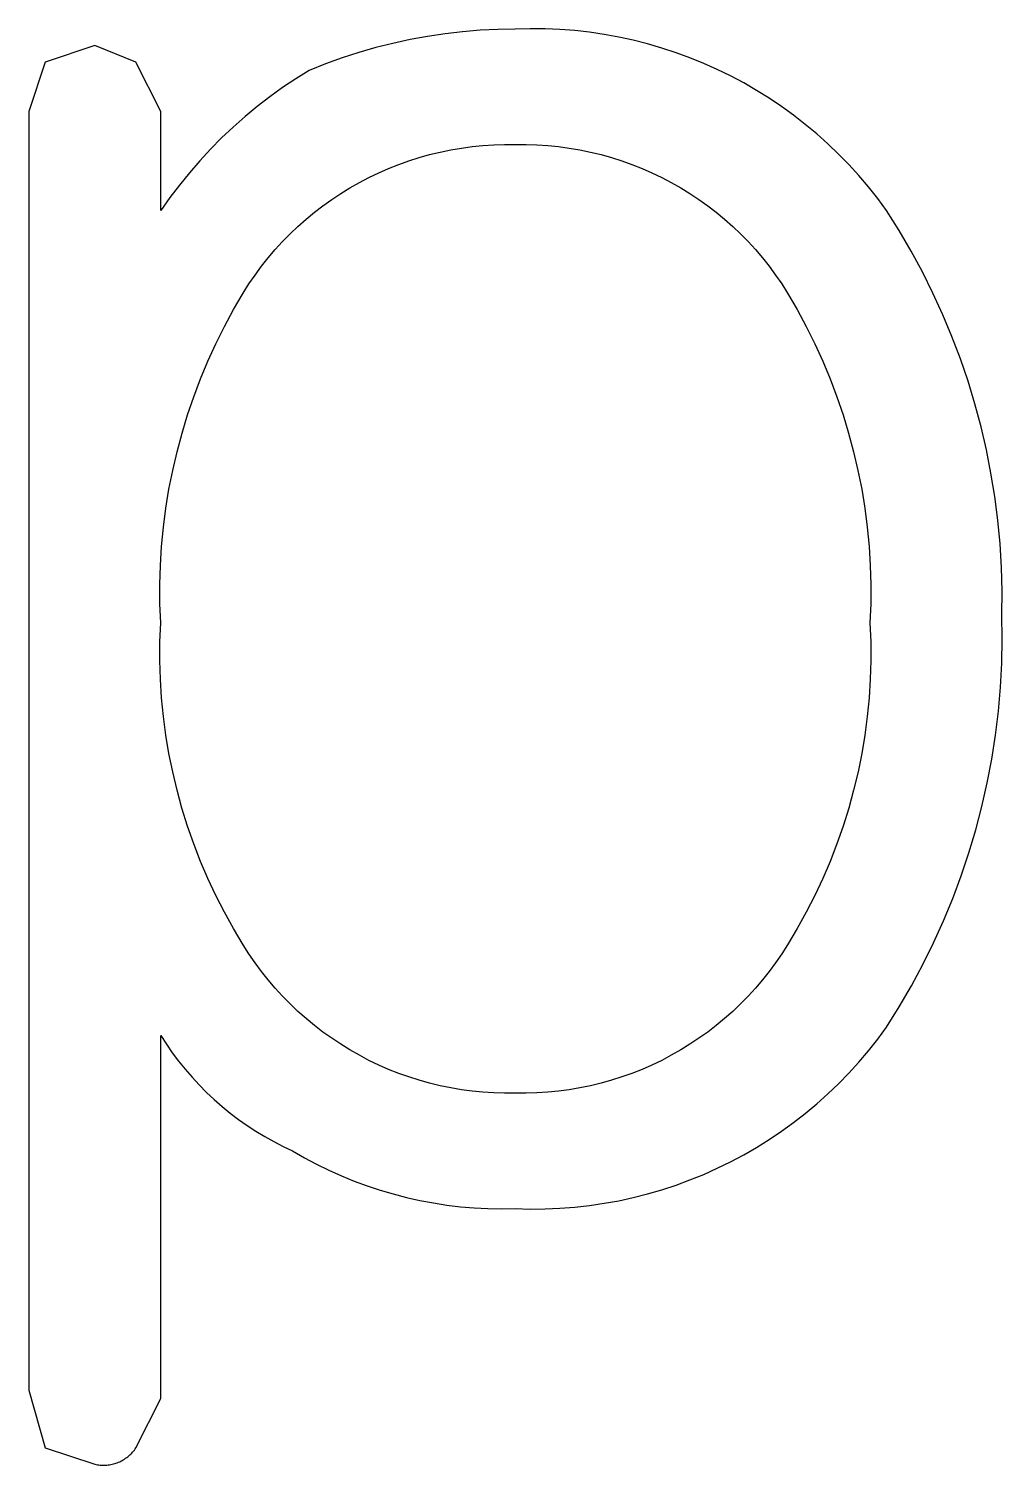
# Model space of a CAD drawing. Header units: millimetres. Extents: x 3033 to 5773, y 123 to 1487.
# Drawn here: x 4295.36 to 4301.45, y 283.14 to 292.12 of the extents above; entities that cross this region are included whole.
import ezdxf

# ---------------------------------------------------------------- set-up
doc = ezdxf.new("R2010")
doc.units = ezdxf.units.MM
doc.header["$MEASUREMENT"] = 0
doc.layers.add('TEX', color=70, linetype='Continuous')

msp = doc.modelspace()

# ---------------------------------------------------------------- linework, layer by layer
at = {"layer": 'TEX'}
for p, q in [((4297.7472, 292.0513), (4297.6395, 292.0279)), ((4297.8557, 292.0711), (4297.7472, 292.0513)), ((4297.9647, 292.0874), (4297.8557, 292.0711)), ((4298.0741, 292.1002), (4297.9647, 292.0874)), ((4298.184, 292.1093), (4298.0741, 292.1002)), ((4298.294, 292.1149), (4298.184, 292.1093)), ((4298.4042, 292.1168), (4298.294, 292.1149)), ((4298.497, 292.1193), (4298.4042, 292.1168)), ((4298.5898, 292.1185), (4298.497, 292.1193)), ((4298.6826, 292.1146), (4298.5898, 292.1185)), ((4298.7751, 292.1075), (4298.6826, 292.1146)), ((4298.8674, 292.0972), (4298.7751, 292.1075)), ((4298.9592, 292.0837), (4298.8674, 292.0972)), ((4299.0505, 292.0671), (4298.9592, 292.0837)), ((4299.1412, 292.0474), (4299.0505, 292.0671)), ((4299.2312, 292.0246), (4299.1412, 292.0474)), ((4295.7754, 292.0138), (4295.4661, 291.9107)), ((4296.0331, 291.9107), (4295.7754, 292.0138)), ((4297.4267, 291.9707), (4297.3218, 291.9369)), ((4297.5326, 292.001), (4297.4267, 291.9707)), ((4297.6395, 292.0279), (4297.5326, 292.001)), ((4299.3203, 291.9987), (4299.2312, 292.0246)), ((4299.4085, 291.9697), (4299.3203, 291.9987)), ((4299.4957, 291.9377), (4299.4085, 291.9697)), ((4295.4661, 291.9107), (4295.363, 291.6014)), ((4296.1877, 291.6014), (4296.0331, 291.9107)), ((4297.1156, 291.8591), (4297.0317, 291.8067)), ((4297.218, 291.8997), (4297.1156, 291.8591)), ((4297.3218, 291.9369), (4297.218, 291.8997)), ((4299.5817, 291.9028), (4299.4957, 291.9377)), ((4299.6664, 291.8649), (4299.5817, 291.9028)), ((4299.7498, 291.8241), (4299.6664, 291.8649)), ((4297.0317, 291.8067), (4296.9496, 291.7515)), ((4299.8317, 291.7805), (4299.7498, 291.8241)), ((4299.9121, 291.7341), (4299.8317, 291.7805)), ((4296.8694, 291.6936), (4296.7911, 291.6331)), ((4296.9496, 291.7515), (4296.8694, 291.6936)), ((4299.9909, 291.685), (4299.9121, 291.7341)), ((4300.0679, 291.6332), (4299.9909, 291.685)), ((4295.363, 291.6014), (4295.363, 283.6117)), ((4296.1877, 290.9828), (4296.1877, 291.6014)), ((4296.7911, 291.6331), (4296.7148, 291.5701)), ((4300.1431, 291.5788), (4300.0679, 291.6332)), ((4296.6407, 291.5046), (4296.5688, 291.4367)), ((4296.7148, 291.5701), (4296.6407, 291.5046)), ((4300.2164, 291.5218), (4300.1431, 291.5788)), ((4300.2876, 291.4623), (4300.2164, 291.5218)), ((4296.5688, 291.4367), (4296.4991, 291.3664)), ((4300.3568, 291.4005), (4300.2876, 291.4623)), ((4296.4991, 291.3664), (4296.4319, 291.2939)), ((4297.8035, 291.3146), (4297.8686, 291.3328)), ((4297.8686, 291.3328), (4297.9343, 291.3488)), ((4297.9343, 291.3488), (4298.0005, 291.3624)), ((4298.0005, 291.3624), (4298.0672, 291.3737)), ((4298.0672, 291.3737), (4298.1342, 291.3827)), ((4298.1342, 291.3827), (4298.2015, 291.3894)), ((4298.2015, 291.3894), (4298.269, 291.3937)), ((4298.269, 291.3937), (4298.3366, 291.3956)), ((4298.3366, 291.3956), (4298.4042, 291.3952)), ((4298.4042, 291.3952), (4298.4719, 291.3956)), ((4298.4719, 291.3956), (4298.5394, 291.3937)), ((4298.5394, 291.3937), (4298.6069, 291.3894)), ((4298.6069, 291.3894), (4298.6742, 291.3827)), ((4298.6742, 291.3827), (4298.7412, 291.3737)), ((4298.7412, 291.3737), (4298.8079, 291.3624)), ((4298.8079, 291.3624), (4298.8742, 291.3488)), ((4298.8742, 291.3488), (4298.9399, 291.3328)), ((4298.9399, 291.3328), (4299.005, 291.3146)), ((4300.4239, 291.3363), (4300.3568, 291.4005)), ((4300.4886, 291.2698), (4300.4239, 291.3363)), ((4296.4319, 291.2939), (4296.367, 291.2192)), ((4297.5505, 291.2194), (4297.6125, 291.2465)), ((4297.6125, 291.2465), (4297.6753, 291.2714)), ((4297.6753, 291.2714), (4297.739, 291.2941)), ((4297.739, 291.2941), (4297.8035, 291.3146)), ((4299.005, 291.3146), (4299.0694, 291.2941)), ((4299.0694, 291.2941), (4299.1331, 291.2714)), ((4299.1331, 291.2714), (4299.196, 291.2465)), ((4299.196, 291.2465), (4299.258, 291.2194)), ((4300.5511, 291.2011), (4300.4886, 291.2698)), ((4296.3047, 291.1424), (4296.2449, 291.0636)), ((4296.367, 291.2192), (4296.3047, 291.1424)), ((4297.3708, 291.1254), (4297.4296, 291.1588)), ((4297.4296, 291.1588), (4297.4895, 291.1902)), ((4297.4895, 291.1902), (4297.5505, 291.2194)), ((4299.258, 291.2194), (4299.3189, 291.1902)), ((4299.3189, 291.1902), (4299.3789, 291.1588)), ((4299.3789, 291.1588), (4299.4377, 291.1254)), ((4300.6112, 291.1303), (4300.5511, 291.2011)), ((4296.2449, 291.0636), (4296.1877, 290.9828)), ((4297.2019, 291.0132), (4297.2569, 291.0525)), ((4297.2569, 291.0525), (4297.3132, 291.09)), ((4297.3132, 291.09), (4297.3708, 291.1254)), ((4299.4377, 291.1254), (4299.4952, 291.09)), ((4299.4952, 291.09), (4299.5516, 291.0525)), ((4299.5516, 291.0525), (4299.6066, 291.0132)), ((4300.6688, 291.0575), (4300.6112, 291.1303)), ((4300.7238, 290.9828), (4300.6688, 291.0575)), ((4297.0962, 290.9288), (4297.1483, 290.9719)), ((4297.1483, 290.9719), (4297.2019, 291.0132)), ((4299.6066, 291.0132), (4299.6601, 290.9719)), ((4299.6601, 290.9719), (4299.7122, 290.9288)), ((4300.8029, 290.8575), (4300.7238, 290.9828)), ((4296.9967, 290.8373), (4297.0456, 290.8839)), ((4297.0456, 290.8839), (4297.0962, 290.9288)), ((4299.7122, 290.9288), (4299.7628, 290.8839)), ((4299.7628, 290.8839), (4299.8118, 290.8373)), ((4296.9037, 290.7391), (4296.9493, 290.789)), ((4296.9493, 290.789), (4296.9967, 290.8373)), ((4299.8118, 290.8373), (4299.8591, 290.789)), ((4299.8591, 290.789), (4299.9047, 290.7391)), ((4300.8778, 290.7297), (4300.8029, 290.8575)), ((4296.8599, 290.6876), (4296.9037, 290.7391)), ((4299.9047, 290.7391), (4299.9486, 290.6876)), ((4300.9483, 290.5994), (4300.8778, 290.7297)), ((4296.7777, 290.5802), (4296.8179, 290.6346)), ((4296.8179, 290.6346), (4296.8599, 290.6876)), ((4299.9486, 290.6876), (4299.9906, 290.6346)), ((4299.9906, 290.6346), (4300.0308, 290.5802)), ((4296.7032, 290.4674), (4296.7395, 290.5244)), ((4296.7395, 290.5244), (4296.7777, 290.5802)), ((4300.0308, 290.5802), (4300.069, 290.5244)), ((4300.069, 290.5244), (4300.1053, 290.4674)), ((4301.0144, 290.4668), (4300.9483, 290.5994)), ((4296.6428, 290.3638), (4296.7032, 290.4674)), ((4300.1053, 290.4674), (4300.1656, 290.3638)), ((4301.0761, 290.3321), (4301.0144, 290.4668)), ((4296.586, 290.2583), (4296.6428, 290.3638)), ((4300.1656, 290.3638), (4300.2225, 290.2583)), ((4301.1332, 290.1953), (4301.0761, 290.3321)), ((4296.5326, 290.151), (4296.586, 290.2583)), ((4300.2225, 290.2583), (4300.2758, 290.151)), ((4301.1857, 290.0568), (4301.1332, 290.1953)), ((4296.4829, 290.042), (4296.5326, 290.151)), ((4300.2758, 290.151), (4300.3256, 290.042)), ((4296.4368, 289.9313), (4296.4829, 290.042)), ((4300.3256, 290.042), (4300.3717, 289.9313)), ((4301.2335, 289.9165), (4301.1857, 290.0568)), ((4296.3944, 289.8192), (4296.4368, 289.9313)), ((4300.3717, 289.9313), (4300.414, 289.8192)), ((4301.2766, 289.7748), (4301.2335, 289.9165)), ((4296.3558, 289.7058), (4296.3944, 289.8192)), ((4300.414, 289.8192), (4300.4527, 289.7058)), ((4296.321, 289.5911), (4296.3558, 289.7058)), ((4300.4527, 289.7058), (4300.4875, 289.5911)), ((4301.3149, 289.6316), (4301.2766, 289.7748)), ((4301.3484, 289.4873), (4301.3149, 289.6316)), ((4296.29, 289.4753), (4296.321, 289.5911)), ((4300.4875, 289.5911), (4300.5185, 289.4753)), ((4296.2628, 289.3586), (4296.29, 289.4753)), ((4300.5185, 289.4753), (4300.5456, 289.3586)), ((4301.377, 289.3419), (4301.3484, 289.4873)), ((4296.2396, 289.241), (4296.2628, 289.3586)), ((4300.5456, 289.3586), (4300.5688, 289.241)), ((4301.4008, 289.1957), (4301.377, 289.3419)), ((4296.2203, 289.1227), (4296.2396, 289.241)), ((4300.5688, 289.241), (4300.5882, 289.1227)), ((4301.4196, 289.0487), (4301.4008, 289.1957)), ((4296.2049, 289.0038), (4296.2203, 289.1227)), ((4300.5882, 289.1227), (4300.6035, 289.0038)), ((4296.1935, 288.8845), (4296.2049, 289.0038)), ((4300.6035, 289.0038), (4300.6149, 288.8845)), ((4301.4335, 288.9012), (4301.4196, 289.0487)), ((4301.4424, 288.7533), (4301.4335, 288.9012)), ((4296.1861, 288.7649), (4296.1935, 288.8845)), ((4300.6149, 288.8845), (4300.6223, 288.7649)), ((4296.1827, 288.6451), (4296.1861, 288.7649)), ((4300.6223, 288.7649), (4300.6258, 288.6451)), ((4301.4464, 288.6052), (4301.4424, 288.7533)), ((4296.1832, 288.5253), (4296.1827, 288.6451)), ((4300.6258, 288.6451), (4300.6253, 288.5253)), ((4301.4455, 288.457), (4301.4464, 288.6052)), ((4296.1877, 288.4055), (4296.1832, 288.5253)), ((4300.6253, 288.5253), (4300.6207, 288.4055)), ((4301.4476, 288.3061), (4301.4455, 288.457)), ((4296.1831, 288.2885), (4296.1877, 288.4055)), ((4300.6207, 288.4055), (4300.6253, 288.2885)), ((4296.1825, 288.1713), (4296.1831, 288.2885)), ((4300.6253, 288.2885), (4300.6259, 288.1713)), ((4301.4445, 288.1551), (4301.4476, 288.3061)), ((4296.1859, 288.0543), (4296.1825, 288.1713)), ((4300.6259, 288.1713), (4300.6225, 288.0543)), ((4301.4364, 288.0043), (4301.4445, 288.1551)), ((4296.1933, 287.9374), (4296.1859, 288.0543)), ((4300.6225, 288.0543), (4300.6152, 287.9374)), ((4301.4233, 287.8539), (4301.4364, 288.0043)), ((4296.2047, 287.8208), (4296.1933, 287.9374)), ((4300.6152, 287.9374), (4300.6038, 287.8208)), ((4296.22, 287.7047), (4296.2047, 287.8208)), ((4300.6038, 287.8208), (4300.5884, 287.7047)), ((4301.405, 287.704), (4301.4233, 287.8539)), ((4296.2393, 287.5892), (4296.22, 287.7047)), ((4300.5884, 287.7047), (4300.5691, 287.5892)), ((4301.3817, 287.5548), (4301.405, 287.704)), ((4296.2626, 287.4744), (4296.2393, 287.5892)), ((4300.5691, 287.5892), (4300.5459, 287.4744)), ((4301.3534, 287.4065), (4301.3817, 287.5548)), ((4296.2897, 287.3604), (4296.2626, 287.4744)), ((4300.5459, 287.4744), (4300.5187, 287.3604)), ((4301.3201, 287.2592), (4301.3534, 287.4065)), ((4296.3207, 287.2475), (4296.2897, 287.3604)), ((4300.5187, 287.3604), (4300.4877, 287.2475)), ((4296.3556, 287.1357), (4296.3207, 287.2475)), ((4300.4877, 287.2475), (4300.4528, 287.1357)), ((4301.2818, 287.1132), (4301.3201, 287.2592)), ((4296.3943, 287.0251), (4296.3556, 287.1357)), ((4300.4528, 287.1357), (4300.4142, 287.0251)), ((4301.2387, 286.9685), (4301.2818, 287.1132)), ((4296.4367, 286.9159), (4296.3943, 287.0251)), ((4300.4142, 287.0251), (4300.3718, 286.9159)), ((4301.1907, 286.8253), (4301.2387, 286.9685)), ((4296.4828, 286.8082), (4296.4367, 286.9159)), ((4300.3718, 286.9159), (4300.3256, 286.8082)), ((4296.5326, 286.7022), (4296.4828, 286.8082)), ((4300.3256, 286.8082), (4300.2759, 286.7022)), ((4301.1378, 286.6839), (4301.1907, 286.8253)), ((4296.5859, 286.598), (4296.5326, 286.7022)), ((4300.2759, 286.7022), (4300.2225, 286.598)), ((4301.0803, 286.5443), (4301.1378, 286.6839)), ((4296.6428, 286.4956), (4296.5859, 286.598)), ((4300.2225, 286.598), (4300.1656, 286.4956)), ((4296.7032, 286.3952), (4296.6428, 286.4956)), ((4300.1656, 286.4956), (4300.1053, 286.3952)), ((4301.018, 286.4067), (4301.0803, 286.5443)), ((4296.7395, 286.3381), (4296.7032, 286.3952)), ((4300.1053, 286.3952), (4300.069, 286.3381)), ((4300.9512, 286.2713), (4301.018, 286.4067)), ((4296.7777, 286.2823), (4296.7395, 286.3381)), ((4300.069, 286.3381), (4300.0308, 286.2823)), ((4296.8179, 286.2279), (4296.7777, 286.2823)), ((4296.8599, 286.175), (4296.8179, 286.2279)), ((4299.9906, 286.2279), (4299.9486, 286.175)), ((4300.0308, 286.2823), (4299.9906, 286.2279)), ((4300.8798, 286.1383), (4300.9512, 286.2713)), ((4296.9037, 286.1235), (4296.8599, 286.175)), ((4296.9493, 286.0735), (4296.9037, 286.1235)), ((4299.9047, 286.1235), (4299.8591, 286.0735)), ((4299.9486, 286.175), (4299.9047, 286.1235)), ((4300.804, 286.0077), (4300.8798, 286.1383)), ((4296.9967, 286.0252), (4296.9493, 286.0735)), ((4297.0456, 285.9786), (4296.9967, 286.0252)), ((4299.8118, 286.0252), (4299.7628, 285.9786)), ((4299.8591, 286.0735), (4299.8118, 286.0252)), ((4297.0962, 285.9337), (4297.0456, 285.9786)), ((4297.1483, 285.8906), (4297.0962, 285.9337)), ((4299.7122, 285.9337), (4299.6601, 285.8906)), ((4299.7628, 285.9786), (4299.7122, 285.9337)), ((4300.7238, 285.8797), (4300.804, 286.0077)), ((4297.2019, 285.8494), (4297.1483, 285.8906)), ((4297.2569, 285.81), (4297.2019, 285.8494)), ((4299.6066, 285.8494), (4299.5516, 285.81)), ((4299.6601, 285.8906), (4299.6066, 285.8494)), ((4300.6688, 285.805), (4300.7238, 285.8797)), ((4296.1877, 283.5601), (4296.1877, 285.8282)), ((4296.1877, 285.8282), (4296.2232, 285.7732)), ((4296.2232, 285.7732), (4296.2605, 285.7195)), ((4297.3132, 285.7726), (4297.2569, 285.81)), ((4297.3708, 285.7371), (4297.3132, 285.7726)), ((4299.4952, 285.7726), (4299.4377, 285.7371)), ((4299.5516, 285.81), (4299.4952, 285.7726)), ((4300.6112, 285.7322), (4300.6688, 285.805)), ((4296.2605, 285.7195), (4296.2998, 285.6671)), ((4296.2998, 285.6671), (4296.3408, 285.6162)), ((4297.4296, 285.7037), (4297.3708, 285.7371)), ((4297.4895, 285.6724), (4297.4296, 285.7037)), ((4297.5505, 285.6432), (4297.4895, 285.6724)), ((4299.3189, 285.6724), (4299.258, 285.6432)), ((4299.3789, 285.7037), (4299.3189, 285.6724)), ((4299.4377, 285.7371), (4299.3789, 285.7037)), ((4300.5511, 285.6614), (4300.6112, 285.7322)), ((4296.3408, 285.6162), (4296.3835, 285.5667)), ((4297.6125, 285.6161), (4297.5505, 285.6432)), ((4297.6753, 285.5911), (4297.6125, 285.6161)), ((4297.739, 285.5684), (4297.6753, 285.5911)), ((4299.1331, 285.5911), (4299.0694, 285.5684)), ((4299.196, 285.6161), (4299.1331, 285.5911)), ((4299.258, 285.6432), (4299.196, 285.6161)), ((4300.4239, 285.5263), (4300.4886, 285.5928)), ((4300.4886, 285.5928), (4300.5511, 285.6614)), ((4296.3835, 285.5667), (4296.428, 285.5187)), ((4296.428, 285.5187), (4296.4741, 285.4723)), ((4297.8035, 285.548), (4297.739, 285.5684)), ((4297.8686, 285.5297), (4297.8035, 285.548)), ((4297.9343, 285.5138), (4297.8686, 285.5297)), ((4298.0005, 285.5002), (4297.9343, 285.5138)), ((4298.0672, 285.4888), (4298.0005, 285.5002)), ((4298.1342, 285.4798), (4298.0672, 285.4888)), ((4298.7412, 285.4888), (4298.6742, 285.4798)), ((4298.8079, 285.5002), (4298.7412, 285.4888)), ((4298.8742, 285.5138), (4298.8079, 285.5002)), ((4298.9399, 285.5297), (4298.8742, 285.5138)), ((4299.005, 285.548), (4298.9399, 285.5297)), ((4299.0694, 285.5684), (4299.005, 285.548)), ((4300.3568, 285.4621), (4300.4239, 285.5263)), ((4296.4741, 285.4723), (4296.5218, 285.4275)), ((4296.5218, 285.4275), (4296.571, 285.3844)), ((4298.2015, 285.4732), (4298.1342, 285.4798)), ((4298.269, 285.4689), (4298.2015, 285.4732)), ((4298.3366, 285.4669), (4298.269, 285.4689)), ((4298.4042, 285.4674), (4298.3366, 285.4669)), ((4298.4719, 285.4669), (4298.4042, 285.4674)), ((4298.5394, 285.4689), (4298.4719, 285.4669)), ((4298.6069, 285.4732), (4298.5394, 285.4689)), ((4298.6742, 285.4798), (4298.6069, 285.4732)), ((4300.2164, 285.3408), (4300.2876, 285.4002)), ((4300.2876, 285.4002), (4300.3568, 285.4621)), ((4296.571, 285.3844), (4296.6217, 285.3431)), ((4296.6217, 285.3431), (4296.6738, 285.3036)), ((4300.1431, 285.2838), (4300.2164, 285.3408)), ((4296.6738, 285.3036), (4296.7273, 285.2659)), ((4296.7273, 285.2659), (4296.782, 285.2301)), ((4296.782, 285.2301), (4296.838, 285.1962)), ((4299.9909, 285.1775), (4300.0679, 285.2294)), ((4300.0679, 285.2294), (4300.1431, 285.2838)), ((4296.838, 285.1962), (4296.8951, 285.1643)), ((4296.8951, 285.1643), (4296.9533, 285.1344)), ((4296.9533, 285.1344), (4297.0125, 285.1065)), ((4299.8317, 285.082), (4299.9121, 285.1284)), ((4299.9121, 285.1284), (4299.9909, 285.1775)), ((4297.0125, 285.1065), (4297.0868, 285.0638)), ((4297.0868, 285.0638), (4297.1625, 285.0235)), ((4299.6664, 284.9976), (4299.7498, 285.0384)), ((4299.7498, 285.0384), (4299.8317, 285.082)), ((4297.1625, 285.0235), (4297.2395, 284.9858)), ((4297.2395, 284.9858), (4297.3177, 284.9507)), ((4297.3177, 284.9507), (4297.3971, 284.9183)), ((4299.4957, 284.9248), (4299.5817, 284.9598)), ((4299.5817, 284.9598), (4299.6664, 284.9976)), ((4297.3971, 284.9183), (4297.4775, 284.8886)), ((4297.4775, 284.8886), (4297.5588, 284.8615)), ((4297.5588, 284.8615), (4297.641, 284.8372)), ((4299.2312, 284.838), (4299.3203, 284.8639)), ((4299.3203, 284.8639), (4299.4085, 284.8928)), ((4299.4085, 284.8928), (4299.4957, 284.9248)), ((4297.641, 284.8372), (4297.724, 284.8157)), ((4297.724, 284.8157), (4297.8077, 284.797)), ((4297.8077, 284.797), (4297.8919, 284.7811)), ((4297.8919, 284.7811), (4297.9766, 284.7681)), ((4297.9766, 284.7681), (4298.0618, 284.7578)), ((4298.8674, 284.7654), (4298.9592, 284.7788)), ((4298.9592, 284.7788), (4299.0505, 284.7954)), ((4299.0505, 284.7954), (4299.1412, 284.8151)), ((4299.1412, 284.8151), (4299.2312, 284.838)), ((4298.0618, 284.7578), (4298.1472, 284.7505)), ((4298.1472, 284.7505), (4298.2328, 284.746)), ((4298.2328, 284.746), (4298.3185, 284.7444)), ((4298.3185, 284.7444), (4298.4042, 284.7457)), ((4298.4042, 284.7457), (4298.497, 284.7433)), ((4298.497, 284.7433), (4298.5898, 284.744)), ((4298.5898, 284.744), (4298.6826, 284.7479)), ((4298.6826, 284.7479), (4298.7751, 284.7551)), ((4298.7751, 284.7551), (4298.8674, 284.7654)), ((4295.363, 283.6117), (4295.4661, 283.2509)), ((4296.0331, 283.2509), (4296.1877, 283.5601)), ((4295.4661, 283.2509), (4295.7754, 283.1478)), ((4296.0233, 283.2372), (4296.0283, 283.2439)), ((4296.0283, 283.2439), (4296.0331, 283.2509)), ((4295.8841, 283.148), (4295.8922, 283.15)), ((4295.8922, 283.15), (4295.9004, 283.1523)), ((4295.9004, 283.1523), (4295.9084, 283.1549)), ((4295.9084, 283.1549), (4295.9163, 283.1578)), ((4295.9163, 283.1578), (4295.9241, 283.1609)), ((4295.9241, 283.1609), (4295.9319, 283.1643)), ((4295.9319, 283.1643), (4295.9394, 283.168)), ((4295.9394, 283.168), (4295.9469, 283.1719)), ((4295.9469, 283.1719), (4295.9542, 283.1761)), ((4295.9542, 283.1761), (4295.9614, 283.1805)), ((4295.9614, 283.1805), (4295.9684, 283.1852)), ((4295.9684, 283.1852), (4295.9753, 283.1901)), ((4295.9753, 283.1901), (4295.982, 283.1952)), ((4295.982, 283.1952), (4295.9885, 283.2006)), ((4295.9885, 283.2006), (4295.9948, 283.2062)), ((4295.9948, 283.2062), (4296.0009, 283.212)), ((4296.0009, 283.212), (4296.0068, 283.218)), ((4296.0068, 283.218), (4296.0125, 283.2242)), ((4296.0125, 283.2242), (4296.018, 283.2306)), ((4296.018, 283.2306), (4296.0233, 283.2372)), ((4295.7754, 283.1478), (4295.7836, 283.1461)), ((4295.7836, 283.1461), (4295.7919, 283.1446)), ((4295.7919, 283.1446), (4295.8003, 283.1435)), ((4295.8003, 283.1435), (4295.8087, 283.1426)), ((4295.8087, 283.1426), (4295.8171, 283.1421)), ((4295.8171, 283.1421), (4295.8255, 283.1418)), ((4295.8255, 283.1418), (4295.8339, 283.1418)), ((4295.8339, 283.1418), (4295.8424, 283.1421)), ((4295.8424, 283.1421), (4295.8508, 283.1427)), ((4295.8508, 283.1427), (4295.8592, 283.1436)), ((4295.8592, 283.1436), (4295.8675, 283.1448)), ((4295.8675, 283.1448), (4295.8758, 283.1462)), ((4295.8758, 283.1462), (4295.8841, 283.148))]:
    msp.add_line(p, q, dxfattribs=at)

doc.saveas('drawing.dxf')
